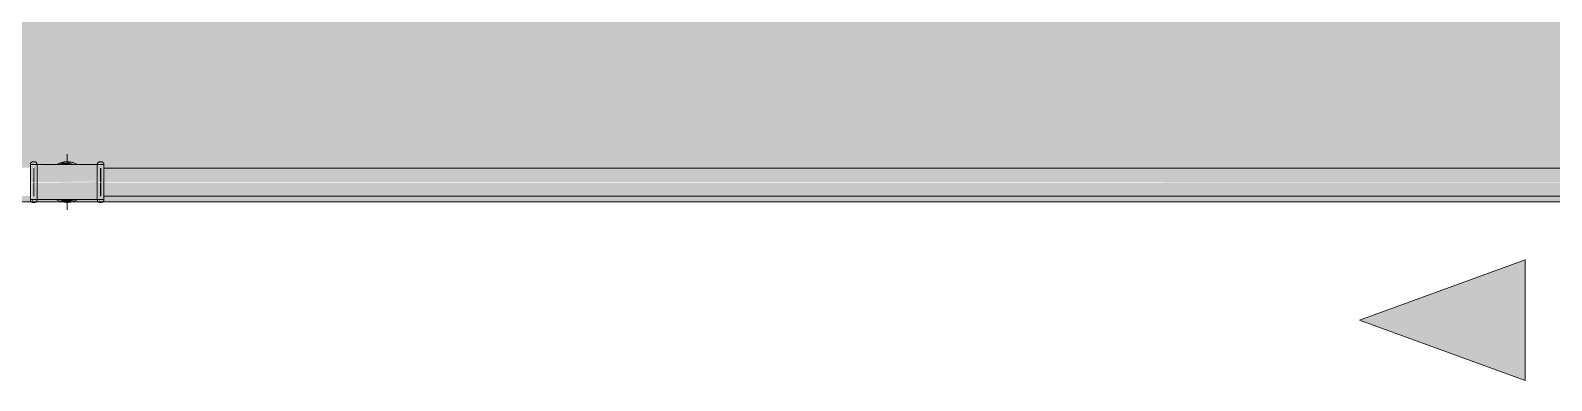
# Model space of a CAD drawing. Header units: metres. Extents: x 149 to 429, y -3 to 162.
# Drawn here: x 207.78 to 209.145, y 108.104 to 108.418 of the extents above; entities that cross this region are included whole.
import ezdxf

# ---------------------------------------------------------------- set-up
doc = ezdxf.new("R2010")
doc.units = ezdxf.units.M
doc.layers.add('1053_ARQ_BASE_MATADOURO_2_dwg', color=7, linetype='Continuous', lineweight=5, true_color=0x767676)
for name, color, linetype, lineweight in [('A-PISO', 7, 'Continuous', 5), ('A-WALL', 7, 'Continuous', 9), ('P-PIPE', 7, 'Continuous', 5), ('P-PIPE-CNTR', 7, 'Continuous', 5), ('P-PIPE-IDEN', 7, 'Continuous', 5)]:
    doc.layers.add(name, color=color, linetype=linetype, lineweight=lineweight)

# ---------------------------------------------------------------- blocks, each defined once
blk = doc.blocks.new('1053_ARQ_BASE_MATADOURO_2_dwg-3637054-SERINGA BOVINOS')
at = {"layer": 'A-PISO', "color": 253, "true_color": 0xaaaaaa}
for p, q in [((144.3144, 75.0782), (146.8508, 75.0782)), ((146.8512, 75.0782), (146.853, 75.0782)), ((146.8538, 75.0782), (146.8796, 75.0782)), ((146.8837, 75.0782), (146.9108, 75.0782)), ((146.9112, 75.0782), (146.913, 75.0782)), ((146.9144, 75.0782), (149.4507, 75.0782))]:
    blk.add_line(p, q, dxfattribs=at)
blk = doc.blocks.new('Anotacao_Tuboseta - Fluxo 2-2612755-SERINGA BOVINOS')
at = {"layer": 'P-PIPE-IDEN'}
blk.add_hatch(color=256, dxfattribs=at).paths.add_polyline_path([(0, -0.001082), (-0.002973, 0), (0, 0.001082)])
for p, q in [((0, 0.001082), (-0.002973, 0)), ((0, -0.001082), (0, 0.001082)), ((-0.002973, 0), (0, -0.001082))]:
    blk.add_line(p, q, dxfattribs=at)

msp = doc.modelspace()

# ---------------------------------------------------------------- hatches: boundary and pattern name
at = {"layer": 'A-WALL', "true_color": 0xffd4aa, "transparency": 33554483}
h = msp.add_hatch(color=41, dxfattribs=at)
h.paths.add_polyline_path([(200.8145, 108.2642), (201.2877, 108.2642), (201.2877, 108.2996), (201.3097, 108.2997), (201.312, 108.3017), (201.3145, 108.2996), (201.3145, 108.2944), (202.5799, 108.2949), (202.5801, 108.2976), (202.5807, 108.2979), (202.5811, 108.2997), (202.5824, 108.2997), (202.5824, 108.2976), (202.5834, 108.298), (202.5837, 108.2991), (202.5845, 108.2997), (202.5852, 108.2988), (202.5857, 108.2976), (202.6065, 108.2981), (202.6129, 108.3001), (202.6193, 108.2985), (202.6219, 108.2976), (202.6407, 108.2979), (202.6407, 108.299), (202.6424, 108.2997), (202.6424, 108.2976), (202.6434, 108.2979), (202.6437, 108.2991), (202.6445, 108.2997), (202.6452, 108.2988), (202.6457, 108.2976), (202.6459, 108.297), (202.6459, 108.2944), (205.1799, 108.2949), (205.1801, 108.2976), (205.1807, 108.2979), (205.1807, 108.299), (205.1815, 108.2997), (205.1824, 108.2979), (205.1825, 108.2976), (205.1835, 108.2976), (205.1844, 108.2991), (205.1859, 108.2976), (205.2058, 108.2979), (205.2079, 108.2992), (205.2138, 108.2998), (205.2219, 108.2976), (205.2407, 108.2979), (205.2407, 108.299), (205.2424, 108.3001), (205.2424, 108.2976), (205.2434, 108.2979), (205.2434, 108.3001), (205.2451, 108.299), (205.2452, 108.2988), (205.2457, 108.2976), (205.2459, 108.297), (205.2459, 108.2944), (207.7799, 108.2949), (207.7801, 108.2976), (207.7807, 108.2979), (207.7807, 108.299), (207.7815, 108.2997), (207.7824, 108.2979), (207.7824, 108.2976), (207.7835, 108.2976), (207.7844, 108.2991), (207.7859, 108.2976), (207.8058, 108.2979), (207.8079, 108.2992), (207.8138, 108.2998), (207.8219, 108.2976), (207.8407, 108.2979), (207.8407, 108.299), (207.8424, 108.3001), (207.8424, 108.2976), (207.8434, 108.2979), (207.8434, 108.3001), (207.8451, 108.299), (207.8452, 108.2988), (207.8457, 108.2976), (207.8459, 108.297), (207.8459, 108.2944), (210.3789, 108.2949), (210.3789, 108.2976), (210.3809, 108.2997), (210.3815, 108.2998), (210.3824, 108.2997), (210.3828, 108.2993), (210.3836, 108.299), (210.3848, 108.2994), (210.3852, 108.2988), (210.3857, 108.2976), (210.4047, 108.2979), (210.4066, 108.2988), (210.4148, 108.2998), (210.4202, 108.2986), (210.4219, 108.2976), (210.4407, 108.2979), (210.4412, 108.2993), (210.4426, 108.2999), (210.4459, 108.2991), (210.4469, 108.2976), (210.4469, 108.2944), (212.9799, 108.2949), (212.9801, 108.2976), (212.9807, 108.2979), (212.9807, 108.299), (212.9815, 108.2997), (212.9824, 108.2979), (212.9824, 108.2976), (212.9835, 108.2976), (212.9844, 108.2991), (212.9859, 108.2976), (213.0058, 108.2979), (213.0079, 108.2992), (213.0138, 108.2998), (213.0219, 108.2976), (213.0407, 108.2979), (213.0407, 108.299), (213.0424, 108.3001), (213.0424, 108.2976), (213.0434, 108.2979), (213.0434, 108.3001), (213.0451, 108.299), (213.0452, 108.2988), (213.0457, 108.2976), (213.0459, 108.297), (213.0459, 108.2944), (215.4104, 108.2944), (215.4104, 108.2981), (215.4122, 108.2993), (215.4146, 108.2989), (215.4154, 108.2981), (215.4444, 108.2981), (215.4462, 108.2993), (215.4486, 108.2989), (215.4494, 108.2981), (215.4494, 108.2944), (215.5799, 108.2949), (215.5801, 108.2976), (215.5807, 108.2979), (215.5807, 108.299), (215.5815, 108.2997), (215.5824, 108.2979), (215.5824, 108.2976), (215.5835, 108.2976), (215.5844, 108.2991), (215.5859, 108.2976), (215.6058, 108.2979), (215.6079, 108.2992), (215.6138, 108.2998), (215.6219, 108.2976), (215.6407, 108.2979), (215.6409, 108.2993), (215.6424, 108.3001), (215.6424, 108.2976), (215.6434, 108.2979), (215.6434, 108.3001), (215.6451, 108.299), (215.6452, 108.2988), (215.6457, 108.2976), (215.6459, 108.297), (215.6459, 108.2944), (218.1799, 108.2949), (218.1801, 108.2976), (218.1807, 108.2979), (218.1807, 108.299), (218.1815, 108.2997), (218.1824, 108.2979), (218.1824, 108.2976), (218.1835, 108.2976), (218.1844, 108.2991), (218.1859, 108.2976), (218.2058, 108.2979), (218.2079, 108.2992), (218.2138, 108.2998), (218.2219, 108.2976), (218.2407, 108.2979), (218.2407, 108.299), (218.2424, 108.3001), (218.2424, 108.2976), (218.2434, 108.2979), (218.2434, 108.3001), (218.2451, 108.299), (218.2452, 108.2988), (218.2457, 108.2976), (218.2459, 108.297), (218.2459, 108.2944), (220.2129, 108.2944), (220.2131, 108.2997), (220.2154, 108.3017), (220.2179, 108.2996), (220.2397, 108.2996), (220.2397, 108.2944), (220.3909, 108.2944), (220.3908, 108.3052), (220.3802, 108.3262), (220.3796, 108.3799), (220.3828, 108.3799), (220.3833, 108.3297), (220.3939, 108.3078), (220.3943, 108.2944), (220.3959, 108.2944), (220.3962, 108.2989), (220.3984, 108.3002), (220.4009, 108.2993), (220.4136, 108.2999), (220.4193, 108.3055), (220.4389, 108.3057), (220.4528, 108.2918), (220.4528, 108.2719), (220.445, 108.2642), (220.4698, 108.2642), (220.4698, 108.5142), (200.8145, 108.5142)])
h.paths.add_polyline_path([(212.981, 108.2642), (212.9807, 108.2647), (212.9806, 108.265), (212.9801, 108.2662), (212.9799, 108.2667), (212.9799, 108.2694), (210.4469, 108.2689), (210.4468, 108.2661), (210.4462, 108.2642), (212.9806, 108.2642)])
h.paths.add_polyline_path([(212.9816, 108.2642), (212.9834, 108.2642), (212.9834, 108.2662), (212.9824, 108.2659), (212.982, 108.2646)])
h.paths.add_polyline_path([(212.9859, 108.2642), (213.0075, 108.2647), (213.0039, 108.2662), (212.9851, 108.2659), (212.9851, 108.2648), (212.9852, 108.2642)])
h.paths.add_polyline_path([(201.3334, 108.2642), (202.5807, 108.2647), (202.5806, 108.265), (202.5801, 108.2662), (202.5799, 108.2667), (202.5799, 108.2694), (201.3145, 108.2694), (201.3145, 108.2642)])
h.paths.add_polyline_path([(202.5834, 108.2642), (202.5834, 108.2662), (202.5824, 108.2659), (202.5824, 108.2642)])
h.paths.add_polyline_path([(213.0281, 108.2642), (213.0407, 108.2647), (213.0406, 108.265), (213.0401, 108.2662), (213.0193, 108.2657), (213.0165, 108.2642), (213.023, 108.2642)])
h.paths.add_polyline_path([(202.5859, 108.2642), (202.6097, 108.2647), (202.6039, 108.2662), (202.5851, 108.2659), (202.5851, 108.2647), (202.5852, 108.2642)])
h.paths.add_polyline_path([(202.6221, 108.2642), (202.6442, 108.2642), (202.6434, 108.2659), (202.6434, 108.2662), (202.6423, 108.2662), (202.6414, 108.2646), (202.6399, 108.2662), (202.62, 108.2659), (202.6179, 108.2646), (202.6183, 108.2642), (202.6219, 108.2642)])
h.paths.add_polyline_path([(213.0434, 108.2642), (213.0434, 108.2662), (213.0424, 108.2658), (213.0421, 108.2646), (213.0424, 108.2642)])
h.paths.add_polyline_path([(213.0452, 108.2642), (215.4114, 108.2646), (215.4104, 108.2657), (215.4104, 108.2694), (213.0459, 108.2689), (213.0453, 108.2662), (213.0451, 108.2659), (213.0451, 108.2642)])
h.paths.add_polyline_path([(210.4419, 108.2642), (210.4421, 108.2646), (210.4406, 108.2661), (210.4208, 108.2656), (210.4192, 108.265), (210.4176, 108.2642), (210.4412, 108.2642)])
h.paths.add_polyline_path([(220.3973, 108.2642), (220.3966, 108.2648), (220.3966, 108.2652), (220.3962, 108.2661), (220.3959, 108.2661), (220.3962, 108.2642)])
h.paths.add_polyline_path([(220.3959, 108.2642), (220.3959, 108.2694), (220.2397, 108.2694), (220.2397, 108.2642), (220.3946, 108.2642)])
h.paths.add_polyline_path([(202.6452, 108.2642), (205.1807, 108.2647), (205.1806, 108.265), (205.1801, 108.2662), (205.1799, 108.2667), (205.1799, 108.2694), (202.6459, 108.2689), (202.6457, 108.2662), (202.6451, 108.2659), (202.6451, 108.2647), (202.6451, 108.2642)])
h.paths.add_polyline_path([(215.4349, 108.2642), (215.5807, 108.2647), (215.5806, 108.265), (215.5801, 108.2662), (215.5799, 108.2667), (215.5799, 108.2694), (215.4494, 108.2692), (215.4494, 108.2657), (215.4476, 108.2645), (215.4452, 108.2649), (215.4444, 108.2657), (215.4154, 108.2657), (215.4141, 108.2642), (215.4249, 108.2642)])
h.paths.add_polyline_path([(220.1485, 108.2642), (220.2129, 108.2642), (220.2129, 108.2694), (218.2459, 108.2694), (218.2457, 108.2662), (218.2451, 108.2659), (218.2452, 108.2642), (220.0978, 108.2642)])
h.paths.add_polyline_path([(210.4097, 108.2642), (210.4074, 108.2648), (210.4043, 108.2661), (210.4039, 108.2662), (210.3851, 108.2659), (210.3852, 108.2648), (210.3852, 108.2642), (210.4094, 108.2642)])
h.paths.add_polyline_path([(215.5834, 108.2642), (215.5834, 108.2662), (215.5824, 108.2659), (215.5821, 108.2647), (215.5824, 108.2642)])
h.paths.add_polyline_path([(215.5859, 108.2642), (215.6075, 108.2647), (215.6039, 108.2662), (215.5851, 108.2659), (215.5851, 108.2648), (215.5852, 108.2642)])
h.paths.add_polyline_path([(205.1816, 108.2642), (205.1834, 108.2642), (205.1834, 108.2662), (205.1824, 108.2659), (205.1821, 108.2647)])
h.paths.add_polyline_path([(205.1859, 108.2642), (205.2075, 108.2647), (205.2039, 108.2662), (205.1851, 108.2659), (205.1851, 108.2648), (205.1852, 108.2642)])
h.paths.add_polyline_path([(215.6141, 108.2642), (215.6407, 108.2647), (215.6406, 108.265), (215.6401, 108.2662), (215.6193, 108.2657), (215.6143, 108.2643)])
h.paths.add_polyline_path([(205.2281, 108.2642), (205.2407, 108.2647), (205.2406, 108.265), (205.2401, 108.2662), (205.2193, 108.2657), (205.2165, 108.2642), (205.225, 108.2642)])
h.paths.add_polyline_path([(210.3799, 108.2642), (210.3799, 108.2646), (210.3789, 108.2667), (210.3789, 108.2694), (207.8459, 108.2689), (207.8457, 108.2662), (207.8451, 108.2659), (207.8452, 108.2642), (210.3796, 108.2642)])
h.paths.add_polyline_path([(210.3824, 108.2642), (210.3834, 108.2642), (210.3829, 108.2648), (210.3825, 108.2643)])
h.paths.add_polyline_path([(215.6434, 108.2642), (215.6434, 108.2662), (215.6424, 108.2658), (215.6421, 108.2646), (215.6424, 108.2642)])
h.paths.add_polyline_path([(218.241, 108.2642), (218.2407, 108.2647), (218.2406, 108.265), (218.2401, 108.2662), (218.2193, 108.2657), (218.2165, 108.2642), (218.2407, 108.2642)])
h.paths.add_polyline_path([(215.6459, 108.2642), (218.1807, 108.2647), (218.1806, 108.265), (218.1801, 108.2662), (218.1799, 108.2667), (218.1799, 108.2694), (215.6459, 108.2689), (215.6457, 108.2662), (215.6451, 108.2659), (215.6452, 108.2642)])
h.paths.add_polyline_path([(218.2416, 108.2642), (218.2434, 108.2642), (218.2434, 108.2662), (218.2424, 108.2658), (218.2421, 108.2646)])
h.paths.add_polyline_path([(207.8424, 108.2642), (207.8434, 108.2642), (207.8434, 108.2662), (207.8424, 108.2658), (207.8421, 108.2646), (207.8416, 108.2642)])
h.paths.add_polyline_path([(207.8161, 108.2642), (207.8407, 108.2647), (207.8406, 108.265), (207.8401, 108.2662), (207.8193, 108.2657), (207.8157, 108.2642)])
h.paths.add_polyline_path([(205.2434, 108.2642), (205.2434, 108.2662), (205.2424, 108.2658), (205.2421, 108.2646), (205.2424, 108.2642)])
h.paths.add_polyline_path([(205.2452, 108.2642), (207.7807, 108.2647), (207.7806, 108.265), (207.7801, 108.2662), (207.7799, 108.2667), (207.7799, 108.2694), (205.2459, 108.2689), (205.2457, 108.2662), (205.2451, 108.2659), (205.2451, 108.2642)])
h.paths.add_polyline_path([(207.8077, 108.2642), (207.8075, 108.2647), (207.8039, 108.2662), (207.7851, 108.2659), (207.7851, 108.2648), (207.7852, 108.2642), (207.8065, 108.2642)])
h.paths.add_polyline_path([(218.2077, 108.2642), (218.2075, 108.2647), (218.2039, 108.2662), (218.1851, 108.2659), (218.1851, 108.2648), (218.1852, 108.2642), (218.2065, 108.2642)])
h.paths.add_polyline_path([(207.7816, 108.2642), (207.7834, 108.2642), (207.7834, 108.2662), (207.7824, 108.2659), (207.7821, 108.2647)])
h.paths.add_polyline_path([(218.1834, 108.2642), (218.1834, 108.2662), (218.1824, 108.2659), (218.1821, 108.2647), (218.1824, 108.2642)])
h.paths.add_polyline_path([(220.2148, 108.2642), (220.2149, 108.2642), (220.214, 108.2653)])
h.paths.add_polyline_path([(220.3993, 108.2647), (220.3993, 108.2651), (220.3993, 108.2647)])
at = {"layer": 'P-PIPE', "true_color": 0x7f7f7f}
for points in [[(207.7803, 108.2819), (207.7806, 108.2819), (207.7824, 108.282), (207.7822, 108.299), (207.7813, 108.2997), (207.7806, 108.2988), (207.7803, 108.2965), (207.7801, 108.294), (207.7803, 108.2819)], [(207.8414, 108.2819), (207.8424, 108.2819), (207.8422, 108.299), (207.8413, 108.2997), (207.8406, 108.2988), (207.8403, 108.2965), (207.8401, 108.2948), (207.8406, 108.2819)], [(207.8424, 108.2988), (207.842, 108.2998), (207.8416, 108.2996), (207.8422, 108.299)], [(207.8434, 108.2819), (207.8452, 108.2819), (207.8451, 108.299), (207.8447, 108.2997), (207.8434, 108.2997), (207.8434, 108.2819)], [(207.7824, 108.2819), (207.7834, 108.2821), (207.7834, 108.2948), (207.7824, 108.2944), (207.7824, 108.282)], [(207.7841, 108.2819), (207.7852, 108.2822), (207.7851, 108.2979), (207.7844, 108.2991), (207.7834, 108.2965), (207.7834, 108.2819)], [(207.8434, 108.2819), (207.8434, 108.2948), (207.8424, 108.2944), (207.8424, 108.2819)], [(207.7814, 108.2647), (207.7824, 108.2673), (207.7824, 108.2819), (207.7806, 108.2813), (207.7806, 108.266), (207.781, 108.2654)], [(207.7834, 108.269), (207.7834, 108.2819), (207.7824, 108.2813), (207.7824, 108.269)], [(207.7834, 108.2637), (207.7852, 108.265), (207.7855, 108.2673), (207.7857, 108.2698), (207.7852, 108.2819), (207.7834, 108.2813), (207.7834, 108.2648)], [(207.8414, 108.2646), (207.8424, 108.2673), (207.8424, 108.2819), (207.8406, 108.2813), (207.8407, 108.2659), (207.8414, 108.2647)], [(207.8424, 108.269), (207.8434, 108.2694), (207.8434, 108.2819), (207.8424, 108.2813), (207.8424, 108.2694)], [(207.8434, 108.2637), (207.8451, 108.2647), (207.8452, 108.265), (207.8455, 108.2673), (207.8457, 108.2698), (207.8452, 108.2819), (207.8434, 108.2813), (207.8434, 108.264)], [(207.7814, 108.264), (207.7824, 108.2659), (207.7821, 108.2659), (207.7812, 108.265), (207.7806, 108.265), (207.781, 108.2644)], [(207.8129, 108.2637), (207.8185, 108.2654), (207.8203, 108.2662), (207.8129, 108.266), (207.8129, 108.2662), (207.8066, 108.2656), (207.8127, 108.2638)], [(207.8111, 108.2645), (207.8071, 108.2655), (207.8074, 108.2648), (207.8077, 108.2647), (207.8101, 108.2645)], [(207.8113, 108.264), (207.8111, 108.2645), (207.8111, 108.264)], [(207.8414, 108.264), (207.8424, 108.2659), (207.8421, 108.2659), (207.8412, 108.265), (207.8406, 108.265), (207.841, 108.2644)]]:
    msp.add_hatch(color=8, dxfattribs=at).paths.add_polyline_path(points)
h = msp.add_hatch(color=8, dxfattribs=at)
h.paths.add_polyline_path([(207.8165, 108.299), (207.8129, 108.3001), (207.8129, 108.2995), (207.8161, 108.299)])
h.paths.add_polyline_path([(207.8161, 108.2976), (207.8192, 108.2981), (207.8139, 108.2992), (207.8094, 108.2995), (207.8065, 108.2983), (207.8055, 108.2976), (207.8129, 108.2976), (207.8129, 108.2976), (207.8151, 108.2976)])
h = msp.add_hatch(color=8, dxfattribs=at)
h.paths.add_polyline_path([(207.7856, 108.2819), (207.8402, 108.2823), (207.84, 108.2863), (207.8401, 108.2933), (207.84, 108.2976), (207.7854, 108.297), (207.7857, 108.294), (207.7855, 108.2819)])
h.paths.add_polyline_path([(207.8455, 108.2819), (207.8459, 108.2819), (207.8457, 108.2976), (207.8454, 108.297), (207.8457, 108.294), (207.8456, 108.2823)])
h.paths.add_polyline_path([(207.8452, 108.2819), (207.8455, 108.2819), (207.8452, 108.2819)])
h.paths.add_polyline_path([(207.7803, 108.2819), (207.7806, 108.2819), (207.7803, 108.2819)])
h.paths.add_polyline_path([(207.7801, 108.2819), (207.7802, 108.2823), (207.78, 108.2863), (207.7801, 108.2944), (207.78, 108.2819)])
h.paths.add_polyline_path([(207.8424, 108.2948), (207.8434, 108.2948), (207.8431, 108.2976), (207.8424, 108.297), (207.8424, 108.2955)])
h.paths.add_polyline_path([(207.7824, 108.2948), (207.7834, 108.2948), (207.7831, 108.2976), (207.7824, 108.297), (207.7824, 108.2954)])
at = {"layer": 'P-PIPE', "true_color": 0xc0c0c0}
for points in [[(210.3789, 108.2819), (210.3789, 108.2944), (207.8459, 108.294), (207.8461, 108.2819), (210.3737, 108.2819)], [(208.6518, 108.2694), (210.3789, 108.2699), (210.3789, 108.2819), (207.8459, 108.2813), (207.8459, 108.2694), (208.2466, 108.2694)]]:
    msp.add_hatch(color=9, dxfattribs=at).paths.add_polyline_path(points)
at = {"layer": 'P-PIPE', "true_color": 0x7f7f7f}
h = msp.add_hatch(color=8, dxfattribs=at)
h.paths.add_polyline_path([(207.7799, 108.2662), (207.7805, 108.2667), (207.7801, 108.2716), (207.7799, 108.2667)])
h.paths.add_polyline_path([(207.8424, 108.2662), (207.8434, 108.2667), (207.8434, 108.269), (207.8424, 108.269), (207.8423, 108.2662)])
h.paths.add_polyline_path([(207.7834, 108.2662), (207.7834, 108.269), (207.7824, 108.269), (207.7827, 108.2662), (207.7831, 108.2662)])
h.paths.add_polyline_path([(207.8457, 108.2662), (207.8459, 108.2667), (207.8454, 108.2667), (207.8452, 108.2662)])
h.paths.add_polyline_path([(207.7908, 108.2662), (207.8404, 108.2667), (207.8401, 108.269), (207.84, 108.2819), (207.7856, 108.2813), (207.7858, 108.2775), (207.7857, 108.2694), (207.7858, 108.2662)])

# ---------------------------------------------------------------- linework, layer by layer
at = {"layer": 'A-WALL', "color": 253, "true_color": 0xaaaaaa}
msp.add_line((200.8145, 108.2642), (220.4698, 108.2642), dxfattribs=at)
at = {"layer": 'P-PIPE'}
for p, q in [((207.7834, 108.3001), (207.7824, 108.3001)), ((207.7834, 108.3001), (207.7824, 108.3001)), ((207.8434, 108.3001), (207.8424, 108.3001)), ((207.8434, 108.3001), (207.8424, 108.3001)), ((207.8459, 108.2976), (207.7799, 108.2976)), ((207.8459, 108.2819), (207.8459, 108.2976)), ((210.3804, 108.2944), (207.8459, 108.2944)), ((207.8459, 108.2662), (207.8459, 108.2819)), ((207.7799, 108.2662), (207.8459, 108.2662)), ((207.7824, 108.2637), (207.7834, 108.2637)), ((207.7824, 108.2637), (207.7834, 108.2637)), ((207.8424, 108.2637), (207.8434, 108.2637)), ((207.8424, 108.2637), (207.8434, 108.2637)), ((207.8459, 108.2694), (210.3804, 108.2694))]:
    msp.add_line(p, q, dxfattribs=at)
at = {"layer": 'P-PIPE', "flags": 128}
for points in [[(207.7799, 108.2976), (207.7799, 108.2977), (207.7799, 108.2978), (207.7799, 108.2979), (207.7799, 108.298), (207.78, 108.2981), (207.78, 108.2982), (207.78, 108.2983), (207.78, 108.2984), (207.7801, 108.2985), (207.7801, 108.2986), (207.7801, 108.2986), (207.7802, 108.2987), (207.7802, 108.2988), (207.7803, 108.2989), (207.7803, 108.299), (207.7804, 108.2991), (207.7805, 108.2992), (207.7805, 108.2992), (207.7806, 108.2993), (207.7807, 108.2994), (207.7807, 108.2994), (207.7808, 108.2995), (207.7809, 108.2996), (207.781, 108.2996), (207.7811, 108.2997), (207.7811, 108.2997), (207.7812, 108.2998), (207.7813, 108.2998), (207.7814, 108.2999), (207.7815, 108.2999), (207.7816, 108.2999), (207.7817, 108.3), (207.7818, 108.3), (207.7819, 108.3), (207.782, 108.3), (207.7821, 108.3001), (207.7822, 108.3001), (207.7823, 108.3001), (207.7824, 108.3001), (207.7824, 108.3001)], [(207.7799, 108.2976), (207.7799, 108.2977), (207.7799, 108.2978), (207.7799, 108.2979), (207.7799, 108.298), (207.78, 108.2981), (207.78, 108.2982), (207.78, 108.2983), (207.78, 108.2984), (207.7801, 108.2985), (207.7801, 108.2986), (207.7801, 108.2986), (207.7802, 108.2987), (207.7802, 108.2988), (207.7803, 108.2989), (207.7803, 108.299), (207.7804, 108.2991), (207.7805, 108.2992), (207.7805, 108.2992), (207.7806, 108.2993)], [(207.7814, 108.2999), (207.7815, 108.2999), (207.7816, 108.2999), (207.7817, 108.3), (207.7818, 108.3), (207.7819, 108.3), (207.782, 108.3), (207.7821, 108.3001), (207.7822, 108.3001), (207.7823, 108.3001), (207.7824, 108.3001), (207.7824, 108.3001)], [(207.7834, 108.3001), (207.7835, 108.3001), (207.7836, 108.3001), (207.7837, 108.3001), (207.7838, 108.3001), (207.7839, 108.3), (207.784, 108.3), (207.7841, 108.3), (207.7842, 108.3), (207.7843, 108.2999), (207.7844, 108.2999), (207.7845, 108.2998), (207.7846, 108.2998), (207.7846, 108.2998), (207.7847, 108.2997), (207.7848, 108.2996), (207.7849, 108.2996), (207.785, 108.2995), (207.7851, 108.2995), (207.7851, 108.2994), (207.7852, 108.2993), (207.7853, 108.2993), (207.7853, 108.2992), (207.7854, 108.2991), (207.7855, 108.299), (207.7855, 108.2989), (207.7856, 108.2988), (207.7856, 108.2988), (207.7857, 108.2987), (207.7857, 108.2986), (207.7857, 108.2985), (207.7858, 108.2984), (207.7858, 108.2983), (207.7858, 108.2982), (207.7858, 108.2981), (207.7859, 108.298), (207.7859, 108.2979), (207.7859, 108.2978), (207.7859, 108.2977), (207.7859, 108.2976), (207.7859, 108.2976)], [(207.7834, 108.3001), (207.7835, 108.3001), (207.7836, 108.3001), (207.7837, 108.3001), (207.7838, 108.3001), (207.7839, 108.3), (207.784, 108.3), (207.7841, 108.3), (207.7842, 108.3), (207.7843, 108.2999), (207.7844, 108.2999), (207.7845, 108.2998), (207.7846, 108.2998), (207.7846, 108.2998), (207.7847, 108.2997), (207.7848, 108.2996), (207.7849, 108.2996), (207.785, 108.2995), (207.7851, 108.2995), (207.7851, 108.2994), (207.7852, 108.2993), (207.7853, 108.2993), (207.7853, 108.2992), (207.7854, 108.2991), (207.7855, 108.299), (207.7855, 108.2989), (207.7856, 108.2988), (207.7856, 108.2988), (207.7857, 108.2987), (207.7857, 108.2986), (207.7857, 108.2985), (207.7858, 108.2984), (207.7858, 108.2983), (207.7858, 108.2982), (207.7858, 108.2981), (207.7859, 108.298), (207.7859, 108.2979), (207.7859, 108.2978), (207.7859, 108.2977), (207.7859, 108.2976)], [(207.8221, 108.2976), (207.8215, 108.2979), (207.8208, 108.2983), (207.8202, 108.2986), (207.8195, 108.2988), (207.8188, 108.2991), (207.8181, 108.2993), (207.8174, 108.2995), (207.8167, 108.2997), (207.816, 108.2998), (207.8153, 108.2999), (207.8146, 108.3), (207.8138, 108.3001), (207.8131, 108.3001), (207.8124, 108.3001), (207.8116, 108.3), (207.8109, 108.3), (207.8102, 108.2999), (207.8095, 108.2998), (207.8088, 108.2996), (207.8081, 108.2994), (207.8074, 108.2992), (207.8067, 108.299), (207.806, 108.2987), (207.8053, 108.2984), (207.8047, 108.2981), (207.804, 108.2978)], [(207.8221, 108.2976), (207.8215, 108.2979), (207.8208, 108.2983), (207.8202, 108.2986), (207.8195, 108.2988), (207.8188, 108.2991), (207.8181, 108.2993), (207.8174, 108.2995), (207.8167, 108.2997), (207.816, 108.2998), (207.8153, 108.2999), (207.8146, 108.3), (207.8138, 108.3001), (207.8131, 108.3001), (207.8124, 108.3001), (207.8116, 108.3), (207.8109, 108.3), (207.8102, 108.2999), (207.8095, 108.2998), (207.8088, 108.2996), (207.8081, 108.2994), (207.8074, 108.2992), (207.8067, 108.299), (207.806, 108.2987), (207.8053, 108.2984), (207.8047, 108.2981), (207.804, 108.2978)], [(207.8399, 108.2976), (207.8399, 108.2977), (207.8399, 108.2978), (207.8399, 108.2979), (207.8399, 108.298), (207.84, 108.2981), (207.84, 108.2982), (207.84, 108.2983), (207.84, 108.2984), (207.8401, 108.2985), (207.8401, 108.2986), (207.8401, 108.2986), (207.8402, 108.2987), (207.8402, 108.2988), (207.8403, 108.2989), (207.8403, 108.299), (207.8404, 108.2991), (207.8405, 108.2992), (207.8405, 108.2992), (207.8406, 108.2993), (207.8407, 108.2994), (207.8407, 108.2994), (207.8408, 108.2995), (207.8409, 108.2996), (207.841, 108.2996), (207.8411, 108.2997), (207.8411, 108.2997), (207.8412, 108.2998), (207.8413, 108.2998), (207.8414, 108.2999), (207.8415, 108.2999), (207.8416, 108.2999), (207.8417, 108.3), (207.8418, 108.3), (207.8419, 108.3), (207.842, 108.3), (207.8421, 108.3001), (207.8422, 108.3001), (207.8423, 108.3001), (207.8424, 108.3001), (207.8424, 108.3001)], [(207.8399, 108.2976), (207.8399, 108.2977), (207.8399, 108.2978), (207.8399, 108.2979), (207.8399, 108.298), (207.84, 108.2981), (207.84, 108.2982), (207.84, 108.2983), (207.84, 108.2984), (207.8401, 108.2985), (207.8401, 108.2986), (207.8401, 108.2986), (207.8402, 108.2987), (207.8402, 108.2988), (207.8403, 108.2989), (207.8403, 108.299), (207.8404, 108.2991), (207.8405, 108.2992), (207.8405, 108.2992), (207.8406, 108.2993)], [(207.8414, 108.2999), (207.8415, 108.2999), (207.8416, 108.2999), (207.8417, 108.3), (207.8418, 108.3), (207.8419, 108.3), (207.842, 108.3), (207.8421, 108.3001), (207.8422, 108.3001), (207.8423, 108.3001), (207.8424, 108.3001), (207.8424, 108.3001)], [(207.8434, 108.3001), (207.8435, 108.3001), (207.8436, 108.3001), (207.8437, 108.3001), (207.8438, 108.3001), (207.8439, 108.3), (207.844, 108.3), (207.8441, 108.3), (207.8442, 108.3), (207.8443, 108.2999), (207.8444, 108.2999), (207.8445, 108.2998), (207.8446, 108.2998), (207.8446, 108.2998), (207.8447, 108.2997), (207.8448, 108.2996), (207.8449, 108.2996), (207.845, 108.2995), (207.8451, 108.2995), (207.8451, 108.2994), (207.8452, 108.2993), (207.8453, 108.2993), (207.8453, 108.2992), (207.8454, 108.2991), (207.8455, 108.299), (207.8455, 108.2989), (207.8456, 108.2988), (207.8456, 108.2988), (207.8457, 108.2987), (207.8457, 108.2986), (207.8457, 108.2985), (207.8458, 108.2984), (207.8458, 108.2983), (207.8458, 108.2982), (207.8458, 108.2981), (207.8459, 108.298), (207.8459, 108.2979), (207.8459, 108.2978), (207.8459, 108.2977), (207.8459, 108.2976), (207.8459, 108.2976)], [(207.8452, 108.2993), (207.8453, 108.2993), (207.8453, 108.2992), (207.8454, 108.2991), (207.8455, 108.299), (207.8455, 108.2989), (207.8456, 108.2988), (207.8456, 108.2988), (207.8457, 108.2987), (207.8457, 108.2986), (207.8457, 108.2985), (207.8458, 108.2984), (207.8458, 108.2983), (207.8458, 108.2982), (207.8458, 108.2981), (207.8459, 108.298), (207.8459, 108.2979), (207.8459, 108.2978), (207.8459, 108.2977), (207.8459, 108.2976)], [(207.7799, 108.2954), (207.7799, 108.2957), (207.7799, 108.296), (207.7799, 108.2963), (207.7799, 108.2965), (207.7799, 108.2967), (207.7799, 108.2969), (207.7799, 108.2971), (207.7799, 108.2972), (207.7799, 108.2974), (207.7799, 108.2975), (207.7799, 108.2975), (207.7799, 108.2976), (207.7799, 108.2976)], [(207.7799, 108.2976), (207.7799, 108.2976), (207.7799, 108.2975), (207.7799, 108.2975), (207.7799, 108.2974), (207.7799, 108.2973), (207.7799, 108.2971), (207.7799, 108.297), (207.7799, 108.2968), (207.7799, 108.2966), (207.7799, 108.2963), (207.7799, 108.2961), (207.7799, 108.2958), (207.7799, 108.2955), (207.7799, 108.2952), (207.7799, 108.2948), (207.7799, 108.2945), (207.7799, 108.2941), (207.7799, 108.2937), (207.7799, 108.2933), (207.7799, 108.2928), (207.7799, 108.2924), (207.7799, 108.2919), (207.7799, 108.2914), (207.7799, 108.2909), (207.7799, 108.2904), (207.7799, 108.2898), (207.7799, 108.2893), (207.7799, 108.2887), (207.7799, 108.2882), (207.7799, 108.2876), (207.7799, 108.287), (207.7799, 108.2864), (207.7799, 108.2858), (207.7799, 108.2852), (207.7799, 108.2846), (207.7799, 108.2839), (207.7799, 108.2833), (207.7799, 108.2827), (207.7799, 108.2821), (207.7799, 108.2819)], [(207.7859, 108.2819), (207.7859, 108.2825), (207.7859, 108.2831), (207.7859, 108.2838), (207.7859, 108.2844), (207.7859, 108.285), (207.7859, 108.2856), (207.7859, 108.2862), (207.7859, 108.2868), (207.7859, 108.2874), (207.7859, 108.288), (207.7859, 108.2886), (207.7859, 108.2891), (207.7859, 108.2897), (207.7859, 108.2902), (207.7859, 108.2907), (207.7859, 108.2913), (207.7859, 108.2918), (207.7859, 108.2922), (207.7859, 108.2927), (207.7859, 108.2931), (207.7859, 108.2936), (207.7859, 108.294), (207.7859, 108.2944), (207.7859, 108.2947), (207.7859, 108.2951), (207.7859, 108.2954), (207.7859, 108.2957), (207.7859, 108.296), (207.7859, 108.2963), (207.7859, 108.2965), (207.7859, 108.2967), (207.7859, 108.2969), (207.7859, 108.2971), (207.7859, 108.2972), (207.7859, 108.2974), (207.7859, 108.2975), (207.7859, 108.2975), (207.7859, 108.2976), (207.7859, 108.2976)], [(207.7859, 108.2976), (207.7859, 108.2976), (207.7859, 108.2975), (207.7859, 108.2975), (207.7859, 108.2974), (207.7859, 108.2973), (207.7859, 108.2971), (207.7859, 108.297), (207.7859, 108.2968), (207.7859, 108.2966), (207.7859, 108.2963), (207.7859, 108.2961), (207.7859, 108.2958), (207.7859, 108.2955)], [(207.8399, 108.2954), (207.8399, 108.2957), (207.8399, 108.296), (207.8399, 108.2963), (207.8399, 108.2965), (207.8399, 108.2967), (207.8399, 108.2969), (207.8399, 108.2971), (207.8399, 108.2972), (207.8399, 108.2974), (207.8399, 108.2975), (207.8399, 108.2975), (207.8399, 108.2976), (207.8399, 108.2976)], [(207.8399, 108.2976), (207.8399, 108.2976), (207.8399, 108.2975), (207.8399, 108.2975), (207.8399, 108.2974), (207.8399, 108.2973), (207.8399, 108.2971), (207.8399, 108.297), (207.8399, 108.2968), (207.8399, 108.2966), (207.8399, 108.2963), (207.8399, 108.2961), (207.8399, 108.2958), (207.8399, 108.2955), (207.8399, 108.2952), (207.8399, 108.2948), (207.8399, 108.2945), (207.8399, 108.2941), (207.8399, 108.2937), (207.8399, 108.2933), (207.8399, 108.2928), (207.8399, 108.2924), (207.8399, 108.2919), (207.8399, 108.2914), (207.8399, 108.2909), (207.8399, 108.2904), (207.8399, 108.2898), (207.8399, 108.2893), (207.8399, 108.2887), (207.8399, 108.2882), (207.8399, 108.2876), (207.8399, 108.287), (207.8399, 108.2864), (207.8399, 108.2858), (207.8399, 108.2852), (207.8399, 108.2846), (207.8399, 108.2839), (207.8399, 108.2833), (207.8399, 108.2827), (207.8399, 108.2821), (207.8399, 108.2819)], [(207.8459, 108.2819), (207.8459, 108.2825), (207.8459, 108.2831), (207.8459, 108.2838), (207.8459, 108.2844), (207.8459, 108.285), (207.8459, 108.2856), (207.8459, 108.2862), (207.8459, 108.2868), (207.8459, 108.2874), (207.8459, 108.288), (207.8459, 108.2886), (207.8459, 108.2891), (207.8459, 108.2897), (207.8459, 108.2902), (207.8459, 108.2907), (207.8459, 108.2913), (207.8459, 108.2918), (207.8459, 108.2922), (207.8459, 108.2927), (207.8459, 108.2931), (207.8459, 108.2936), (207.8459, 108.294), (207.8459, 108.2944), (207.8459, 108.2947), (207.8459, 108.2951), (207.8459, 108.2954), (207.8459, 108.2957), (207.8459, 108.296), (207.8459, 108.2963), (207.8459, 108.2965), (207.8459, 108.2967), (207.8459, 108.2969), (207.8459, 108.2971), (207.8459, 108.2972), (207.8459, 108.2974), (207.8459, 108.2975), (207.8459, 108.2975), (207.8459, 108.2976), (207.8459, 108.2976)], [(207.8459, 108.2976), (207.8459, 108.2976), (207.8459, 108.2975), (207.8459, 108.2975), (207.8459, 108.2974), (207.8459, 108.2973), (207.8459, 108.2971), (207.8459, 108.297), (207.8459, 108.2968), (207.8459, 108.2966), (207.8459, 108.2963), (207.8459, 108.2961), (207.8459, 108.2958), (207.8459, 108.2955)], [(207.7799, 108.2819), (207.7799, 108.2813), (207.7799, 108.2806), (207.7799, 108.28), (207.7799, 108.2794), (207.7799, 108.2788), (207.7799, 108.2782), (207.7799, 108.2775), (207.7799, 108.2769), (207.7799, 108.2764), (207.7799, 108.2758), (207.7799, 108.2752), (207.7799, 108.2746), (207.7799, 108.2741), (207.7799, 108.2735), (207.7799, 108.273), (207.7799, 108.2725), (207.7799, 108.272), (207.7799, 108.2715), (207.7799, 108.2711), (207.7799, 108.2706), (207.7799, 108.2702), (207.7799, 108.2698), (207.7799, 108.2694), (207.7799, 108.269), (207.7799, 108.2687), (207.7799, 108.2683), (207.7799, 108.268), (207.7799, 108.2678), (207.7799, 108.2675), (207.7799, 108.2673), (207.7799, 108.267), (207.7799, 108.2668), (207.7799, 108.2667), (207.7799, 108.2665), (207.7799, 108.2664), (207.7799, 108.2663), (207.7799, 108.2662), (207.7799, 108.2662), (207.7799, 108.2662)], [(207.7859, 108.2662), (207.7859, 108.2662), (207.7859, 108.2662), (207.7859, 108.2663), (207.7859, 108.2664), (207.7859, 108.2665), (207.7859, 108.2666), (207.7859, 108.2668), (207.7859, 108.267), (207.7859, 108.2672), (207.7859, 108.2674), (207.7859, 108.2677), (207.7859, 108.268), (207.7859, 108.2683), (207.7859, 108.2686), (207.7859, 108.2689), (207.7859, 108.2693), (207.7859, 108.2697), (207.7859, 108.2701), (207.7859, 108.2705), (207.7859, 108.2709), (207.7859, 108.2714), (207.7859, 108.2719), (207.7859, 108.2724), (207.7859, 108.2729), (207.7859, 108.2734), (207.7859, 108.2739), (207.7859, 108.2745), (207.7859, 108.275), (207.7859, 108.2756), (207.7859, 108.2762), (207.7859, 108.2768), (207.7859, 108.2774), (207.7859, 108.278), (207.7859, 108.2786), (207.7859, 108.2792), (207.7859, 108.2798), (207.7859, 108.2805), (207.7859, 108.2811), (207.7859, 108.2817), (207.7859, 108.2819)], [(207.8399, 108.2819), (207.8399, 108.2813), (207.8399, 108.2806), (207.8399, 108.28), (207.8399, 108.2794), (207.8399, 108.2788), (207.8399, 108.2782), (207.8399, 108.2775), (207.8399, 108.2769), (207.8399, 108.2764), (207.8399, 108.2758), (207.8399, 108.2752), (207.8399, 108.2746), (207.8399, 108.2741), (207.8399, 108.2735), (207.8399, 108.273), (207.8399, 108.2725), (207.8399, 108.272), (207.8399, 108.2715), (207.8399, 108.2711), (207.8399, 108.2706), (207.8399, 108.2702), (207.8399, 108.2698), (207.8399, 108.2694), (207.8399, 108.269), (207.8399, 108.2687), (207.8399, 108.2683), (207.8399, 108.268), (207.8399, 108.2678), (207.8399, 108.2675), (207.8399, 108.2673), (207.8399, 108.267), (207.8399, 108.2668), (207.8399, 108.2667), (207.8399, 108.2665), (207.8399, 108.2664), (207.8399, 108.2663), (207.8399, 108.2662), (207.8399, 108.2662), (207.8399, 108.2662)], [(207.8459, 108.2662), (207.8459, 108.2662), (207.8459, 108.2662), (207.8459, 108.2663), (207.8459, 108.2664), (207.8459, 108.2665), (207.8459, 108.2666), (207.8459, 108.2668), (207.8459, 108.267), (207.8459, 108.2672), (207.8459, 108.2674), (207.8459, 108.2677), (207.8459, 108.268), (207.8459, 108.2683), (207.8459, 108.2686), (207.8459, 108.2689), (207.8459, 108.2693), (207.8459, 108.2697), (207.8459, 108.2701), (207.8459, 108.2705), (207.8459, 108.2709), (207.8459, 108.2714), (207.8459, 108.2719), (207.8459, 108.2724), (207.8459, 108.2729), (207.8459, 108.2734), (207.8459, 108.2739), (207.8459, 108.2745), (207.8459, 108.275), (207.8459, 108.2756), (207.8459, 108.2762), (207.8459, 108.2768), (207.8459, 108.2774), (207.8459, 108.278), (207.8459, 108.2786), (207.8459, 108.2792), (207.8459, 108.2798), (207.8459, 108.2805), (207.8459, 108.2811), (207.8459, 108.2817), (207.8459, 108.2819)], [(207.7799, 108.2662), (207.7799, 108.2662), (207.7799, 108.2662), (207.7799, 108.2663), (207.7799, 108.2664), (207.7799, 108.2665), (207.7799, 108.2666), (207.7799, 108.2668), (207.7799, 108.267), (207.7799, 108.2672), (207.7799, 108.2674), (207.7799, 108.2677), (207.7799, 108.268), (207.7799, 108.2683)], [(207.7824, 108.2637), (207.7823, 108.2637), (207.7822, 108.2637), (207.7821, 108.2637), (207.782, 108.2637), (207.7819, 108.2637), (207.7818, 108.2638), (207.7817, 108.2638), (207.7816, 108.2638), (207.7815, 108.2638), (207.7814, 108.2639), (207.7813, 108.2639), (207.7812, 108.264), (207.7812, 108.264), (207.7811, 108.2641), (207.781, 108.2641), (207.7809, 108.2642), (207.7808, 108.2642), (207.7808, 108.2643), (207.7807, 108.2644), (207.7806, 108.2644), (207.7805, 108.2645), (207.7805, 108.2646), (207.7804, 108.2647), (207.7804, 108.2648), (207.7803, 108.2648), (207.7802, 108.2649), (207.7802, 108.265), (207.7802, 108.2651), (207.7801, 108.2652), (207.7801, 108.2653), (207.78, 108.2654), (207.78, 108.2655), (207.78, 108.2656), (207.78, 108.2657), (207.7799, 108.2658), (207.7799, 108.2659), (207.7799, 108.266), (207.7799, 108.2661), (207.7799, 108.2662), (207.7799, 108.2662)], [(207.7824, 108.2637), (207.7823, 108.2637), (207.7822, 108.2637), (207.7821, 108.2637), (207.782, 108.2637), (207.7819, 108.2637), (207.7818, 108.2638), (207.7817, 108.2638), (207.7816, 108.2638), (207.7815, 108.2638), (207.7814, 108.2639), (207.7813, 108.2639), (207.7812, 108.264), (207.7812, 108.264), (207.7811, 108.2641), (207.781, 108.2641), (207.7809, 108.2642), (207.7808, 108.2642), (207.7808, 108.2643), (207.7807, 108.2644), (207.7806, 108.2644), (207.7805, 108.2645), (207.7805, 108.2646), (207.7804, 108.2647), (207.7804, 108.2648), (207.7803, 108.2648), (207.7802, 108.2649), (207.7802, 108.265), (207.7802, 108.2651), (207.7801, 108.2652), (207.7801, 108.2653), (207.78, 108.2654), (207.78, 108.2655), (207.78, 108.2656), (207.78, 108.2657), (207.7799, 108.2658), (207.7799, 108.2659), (207.7799, 108.266), (207.7799, 108.2661), (207.7799, 108.2662)], [(207.7859, 108.2662), (207.7859, 108.2661), (207.7859, 108.266), (207.7859, 108.2659), (207.7859, 108.2658), (207.7859, 108.2657), (207.7858, 108.2656), (207.7858, 108.2655), (207.7858, 108.2654), (207.7857, 108.2653), (207.7857, 108.2652), (207.7857, 108.2651), (207.7856, 108.265), (207.7856, 108.2649), (207.7855, 108.2649), (207.7855, 108.2648), (207.7854, 108.2647), (207.7853, 108.2646), (207.7853, 108.2645), (207.7852, 108.2645), (207.7851, 108.2644), (207.7851, 108.2643), (207.785, 108.2643), (207.7849, 108.2642), (207.7848, 108.2641), (207.7848, 108.2641), (207.7847, 108.264), (207.7846, 108.264), (207.7845, 108.2639), (207.7844, 108.2639), (207.7843, 108.2639), (207.7842, 108.2638), (207.7841, 108.2638), (207.784, 108.2638), (207.7839, 108.2637), (207.7838, 108.2637), (207.7837, 108.2637), (207.7836, 108.2637), (207.7835, 108.2637), (207.7834, 108.2637), (207.7834, 108.2637)], [(207.7859, 108.2662), (207.7859, 108.2661), (207.7859, 108.266), (207.7859, 108.2659), (207.7859, 108.2658), (207.7859, 108.2657), (207.7858, 108.2656), (207.7858, 108.2655), (207.7858, 108.2654), (207.7857, 108.2653), (207.7857, 108.2652), (207.7857, 108.2651), (207.7856, 108.265), (207.7856, 108.2649), (207.7855, 108.2649), (207.7855, 108.2648), (207.7854, 108.2647), (207.7853, 108.2646), (207.7853, 108.2645), (207.7852, 108.2645), (207.7851, 108.2644), (207.7851, 108.2643), (207.785, 108.2643), (207.7849, 108.2642), (207.7848, 108.2641), (207.7848, 108.2641), (207.7847, 108.264), (207.7846, 108.264), (207.7845, 108.2639), (207.7844, 108.2639), (207.7843, 108.2639), (207.7842, 108.2638), (207.7841, 108.2638), (207.784, 108.2638), (207.7839, 108.2637), (207.7838, 108.2637), (207.7837, 108.2637)], [(207.7859, 108.2683), (207.7859, 108.268), (207.7859, 108.2678), (207.7859, 108.2675), (207.7859, 108.2673), (207.7859, 108.267), (207.7859, 108.2668), (207.7859, 108.2667), (207.7859, 108.2665), (207.7859, 108.2664), (207.7859, 108.2663), (207.7859, 108.2662), (207.7859, 108.2662), (207.7859, 108.2662)], [(207.8037, 108.2662), (207.8043, 108.2658), (207.805, 108.2655), (207.8056, 108.2652), (207.8063, 108.2649), (207.807, 108.2647), (207.8077, 108.2644), (207.8084, 108.2643), (207.8091, 108.2641), (207.8098, 108.2639), (207.8105, 108.2638), (207.8113, 108.2638), (207.812, 108.2637), (207.8127, 108.2637), (207.8134, 108.2637), (207.8142, 108.2637), (207.8149, 108.2638), (207.8156, 108.2639), (207.8163, 108.264), (207.817, 108.2642), (207.8177, 108.2643), (207.8184, 108.2645), (207.8191, 108.2648), (207.8198, 108.265), (207.8205, 108.2653), (207.8211, 108.2657), (207.8218, 108.266)], [(207.8037, 108.2662), (207.8043, 108.2658), (207.805, 108.2655), (207.8056, 108.2652), (207.8063, 108.2649), (207.807, 108.2647), (207.8077, 108.2644), (207.8084, 108.2643), (207.8091, 108.2641), (207.8098, 108.2639), (207.8105, 108.2638), (207.8113, 108.2638), (207.812, 108.2637), (207.8127, 108.2637), (207.8134, 108.2637), (207.8142, 108.2637), (207.8149, 108.2638), (207.8156, 108.2639), (207.8163, 108.264), (207.817, 108.2642), (207.8177, 108.2643), (207.8184, 108.2645), (207.8191, 108.2648), (207.8198, 108.265), (207.8205, 108.2653), (207.8211, 108.2657), (207.8218, 108.266)], [(207.8399, 108.2662), (207.8399, 108.2662), (207.8399, 108.2662), (207.8399, 108.2663), (207.8399, 108.2664), (207.8399, 108.2665), (207.8399, 108.2666), (207.8399, 108.2668), (207.8399, 108.267), (207.8399, 108.2672), (207.8399, 108.2674), (207.8399, 108.2677), (207.8399, 108.268), (207.8399, 108.2683)], [(207.8424, 108.2637), (207.8423, 108.2637), (207.8422, 108.2637), (207.8421, 108.2637), (207.842, 108.2637), (207.8419, 108.2637), (207.8418, 108.2638), (207.8417, 108.2638), (207.8416, 108.2638), (207.8415, 108.2638), (207.8414, 108.2639), (207.8413, 108.2639), (207.8412, 108.264), (207.8412, 108.264), (207.8411, 108.2641), (207.841, 108.2641), (207.8409, 108.2642), (207.8408, 108.2642), (207.8408, 108.2643), (207.8407, 108.2644), (207.8406, 108.2644), (207.8405, 108.2645), (207.8405, 108.2646), (207.8404, 108.2647), (207.8404, 108.2648), (207.8403, 108.2648), (207.8402, 108.2649), (207.8402, 108.265), (207.8402, 108.2651), (207.8401, 108.2652), (207.8401, 108.2653), (207.84, 108.2654), (207.84, 108.2655), (207.84, 108.2656), (207.84, 108.2657), (207.8399, 108.2658), (207.8399, 108.2659), (207.8399, 108.266), (207.8399, 108.2661), (207.8399, 108.2662), (207.8399, 108.2662)], [(207.8424, 108.2637), (207.8423, 108.2637), (207.8422, 108.2637), (207.8421, 108.2637), (207.842, 108.2637), (207.8419, 108.2637), (207.8418, 108.2638), (207.8417, 108.2638), (207.8416, 108.2638), (207.8415, 108.2638), (207.8414, 108.2639), (207.8413, 108.2639), (207.8412, 108.264), (207.8412, 108.264), (207.8411, 108.2641), (207.841, 108.2641), (207.8409, 108.2642), (207.8408, 108.2642), (207.8408, 108.2643), (207.8407, 108.2644), (207.8406, 108.2644), (207.8405, 108.2645), (207.8405, 108.2646), (207.8404, 108.2647), (207.8404, 108.2648), (207.8403, 108.2648), (207.8402, 108.2649), (207.8402, 108.265), (207.8402, 108.2651), (207.8401, 108.2652), (207.8401, 108.2653), (207.84, 108.2654), (207.84, 108.2655), (207.84, 108.2656), (207.84, 108.2657), (207.8399, 108.2658), (207.8399, 108.2659), (207.8399, 108.266), (207.8399, 108.2661), (207.8399, 108.2662)], [(207.8459, 108.2662), (207.8459, 108.2661), (207.8459, 108.266), (207.8459, 108.2659), (207.8459, 108.2658), (207.8459, 108.2657), (207.8458, 108.2656), (207.8458, 108.2655), (207.8458, 108.2654), (207.8457, 108.2653), (207.8457, 108.2652), (207.8457, 108.2651), (207.8456, 108.265), (207.8456, 108.2649), (207.8455, 108.2649), (207.8455, 108.2648), (207.8454, 108.2647), (207.8453, 108.2646), (207.8453, 108.2645), (207.8452, 108.2645), (207.8451, 108.2644), (207.8451, 108.2643), (207.845, 108.2643), (207.8449, 108.2642), (207.8448, 108.2641), (207.8448, 108.2641), (207.8447, 108.264), (207.8446, 108.264), (207.8445, 108.2639), (207.8444, 108.2639), (207.8443, 108.2639), (207.8442, 108.2638), (207.8441, 108.2638), (207.844, 108.2638), (207.8439, 108.2637), (207.8438, 108.2637), (207.8437, 108.2637), (207.8436, 108.2637), (207.8435, 108.2637), (207.8434, 108.2637), (207.8434, 108.2637)], [(207.8459, 108.2662), (207.8459, 108.2661), (207.8459, 108.266), (207.8459, 108.2659), (207.8459, 108.2658), (207.8459, 108.2657), (207.8458, 108.2656), (207.8458, 108.2655), (207.8458, 108.2654), (207.8457, 108.2653), (207.8457, 108.2652), (207.8457, 108.2651), (207.8456, 108.265), (207.8456, 108.2649), (207.8455, 108.2649), (207.8455, 108.2648), (207.8454, 108.2647), (207.8453, 108.2646), (207.8453, 108.2645), (207.8452, 108.2645)], [(207.8459, 108.2683), (207.8459, 108.268), (207.8459, 108.2678), (207.8459, 108.2675), (207.8459, 108.2673), (207.8459, 108.267), (207.8459, 108.2668), (207.8459, 108.2667), (207.8459, 108.2665), (207.8459, 108.2664), (207.8459, 108.2663), (207.8459, 108.2662), (207.8459, 108.2662), (207.8459, 108.2662)]]:
    msp.add_lwpolyline(points, dxfattribs=at)
at = {"layer": 'P-PIPE-CNTR'}
for p, q in [((207.8129, 108.3001), (207.8129, 108.3069)), ((207.8129, 108.2569), (207.8129, 108.2637))]:
    msp.add_line(p, q, dxfattribs=at)

# ---------------------------------------------------------------- block references
at = {"layer": '1053_ARQ_BASE_MATADOURO_2_dwg', "color": 253, "true_color": 0xaaaaaa}
msp.add_blockref('1053_ARQ_BASE_MATADOURO_2_dwg-3637054-SERINGA BOVINOS', (60.9304, 33.186), dxfattribs=at)
at = {"layer": 'P-PIPE-IDEN', "xscale": 49.99999999999998, "yscale": 49.99999999999998, "zscale": 49.99999999999998}
msp.add_blockref('Anotacao_Tuboseta - Fluxo 2-2612755-SERINGA BOVINOS', (209.1213, 108.1582), dxfattribs=at)

doc.saveas('drawing.dxf')
